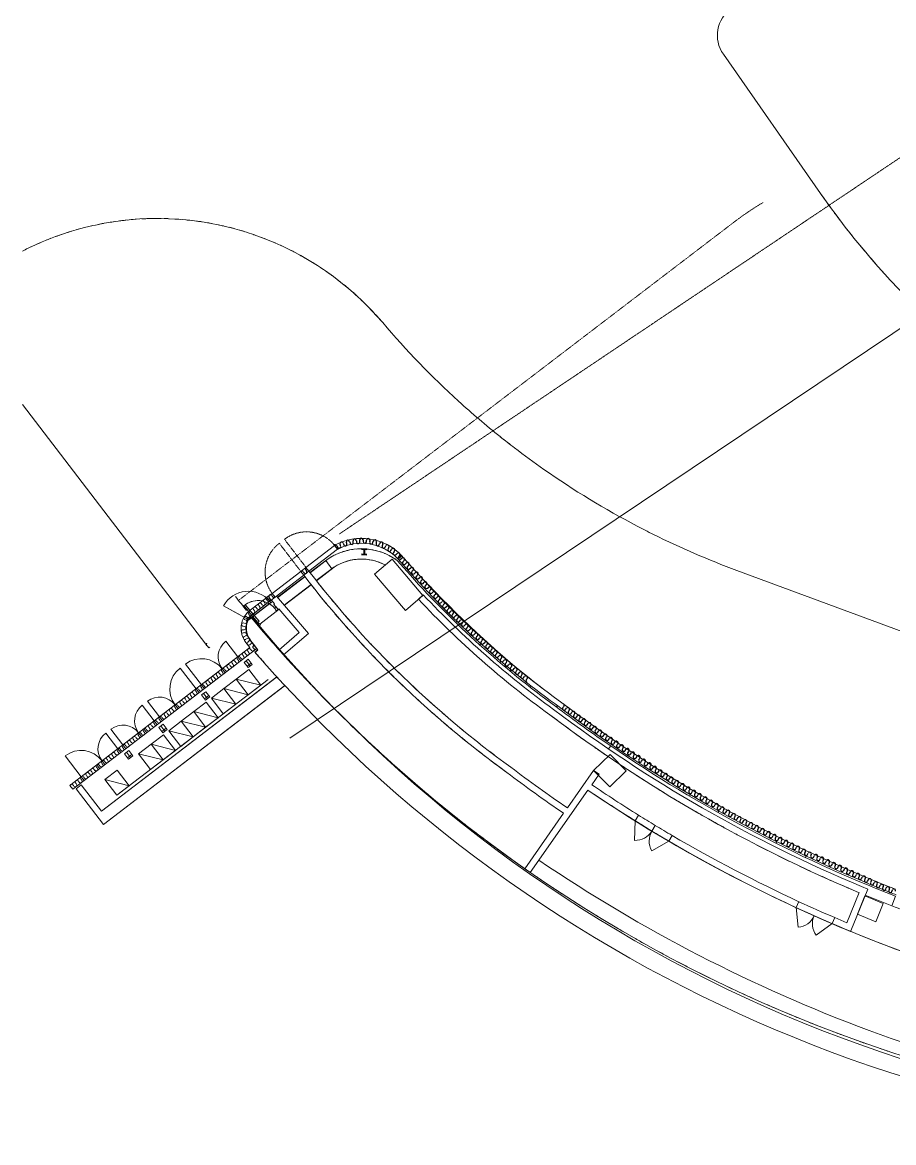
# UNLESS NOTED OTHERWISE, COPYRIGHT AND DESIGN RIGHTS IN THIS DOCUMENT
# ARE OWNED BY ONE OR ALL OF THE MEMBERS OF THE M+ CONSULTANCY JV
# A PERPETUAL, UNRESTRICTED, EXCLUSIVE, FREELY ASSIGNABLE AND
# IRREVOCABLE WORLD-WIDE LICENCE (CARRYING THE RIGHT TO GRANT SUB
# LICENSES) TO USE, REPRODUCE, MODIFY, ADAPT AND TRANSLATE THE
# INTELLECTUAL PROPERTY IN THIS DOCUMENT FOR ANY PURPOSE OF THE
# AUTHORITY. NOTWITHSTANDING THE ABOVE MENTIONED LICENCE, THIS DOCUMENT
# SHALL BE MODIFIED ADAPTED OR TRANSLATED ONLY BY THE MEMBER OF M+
# Model space of a CAD drawing. Header units: millimetres. Extents: x -1578195 to 622687, y -255792 to 391308.
# Drawn here: x -1578195 to -1551684, y 79005 to 113084 of the extents above; entities that cross this region are included whole.
import ezdxf

# ---------------------------------------------------------------- set-up
doc = ezdxf.new("R2010")
doc.units = ezdxf.units.MM
for name, pattern in [('AEC_Dash 0_53mm', [1.06, 0.53, -0.53]), ('Long Dash', [13.5, 9, -4.5]), ('Overhead', [1.8, 1.2, -0.6])]:
    doc.linetypes.add(name, pattern=pattern)
for name, color, linetype, lineweight in [('A-010-M_LINE', 90, 'Continuous', 5), ('A-200-M_WALL', 113, 'Continuous', 9), ('A-200-M_WALL_EXT', 113, 'Continuous', 9), ('A-200-M_WALL_INT', 2, 'Continuous', 9), ('A-215-M_CURT_PANEL', 51, 'Continuous', 5), ('A-230-M_FLOOR', 192, 'Continuous', 18), ('A-325-M_DOOR', 31, 'Continuous', 5), ('A-325-M_DOOR_PANEL', 31, 'Continuous', 5), ('A-325-MH_DOOR', 31, 'Long Dash', 5), ('S-280-M_COLUMN', 52, 'Continuous', 9)]:
    doc.layers.add(name, color=color, linetype=linetype, lineweight=lineweight)

# ---------------------------------------------------------------- blocks, each defined once
blk = doc.blocks.new('0291')
at = {"layer": 'A-010-M_LINE', "color": 1, "linetype": 'Overhead'}
blk.add_line((-1183, 155573), (-32940, 134267), dxfattribs=at)
at = {"layer": 'A-010-M_LINE', "color": 1}
for p, q in [((-2320, 149608), (-34455, 128048)), ((-35662, 131944), (-35194, 132303)), ((-36470, 132075), (-35956, 131789)), ((-36470, 132075), (-35717, 131656)), ((-35745, 131950), (-35852, 132077)), ((-35423, 131573), (-35852, 132077)), ((-35814, 132109), (-35705, 131981)), ((-35814, 132109), (-35385, 131605)), ((-35062, 132215), (-35761, 131680)), ((-35733, 131644), (-35035, 132179)), ((-35571, 131825), (-35103, 132183)), ((-35035, 132179), (-35062, 132215)), ((-35761, 131680), (-35733, 131644)), ((-35423, 131573), (-35576, 131752)), ((-35537, 131783), (-35385, 131605)), ((-35385, 131605), (-35423, 131573)), ((-35385, 131605), (-35423, 131573)), ((-36036, 130520), (-36400, 130997)), ((-35671, 130804), (-35793, 130963)), ((-41150, 126613), (-35671, 130804)), ((-35461, 130777), (-41059, 126494)), ((-35857, 130533), (-35888, 130573)), ((-35778, 130594), (-35809, 130634)), ((-35699, 130656), (-35730, 130695)), ((-37146, 129668), (-37633, 130304)), ((-36332, 130166), (-36363, 130206)), ((-36284, 130267), (-36268, 130247)), ((-36268, 130247), (-36253, 130227)), ((-36174, 130289), (-36205, 130328)), ((-36126, 130390), (-36110, 130370)), ((-36110, 130370), (-36095, 130350)), ((-36015, 130410), (-36046, 130450)), ((-35944, 130401), (-36036, 130520)), ((-35967, 130511), (-35951, 130491)), ((-35951, 130491), (-35936, 130472)), ((-35846, 130356), (-35717, 130454)), ((-35724, 130197), (-35846, 130356)), ((-35660, 130246), (-35782, 130405)), ((-35755, 130237), (-35626, 130335)), ((-35596, 130295), (-35724, 130197)), ((-35717, 130454), (-35596, 130295)), ((-40187, 125830), (-34871, 129896)), ((-37307, 129546), (-37793, 130181)), ((-36761, 129904), (-36746, 129884)), ((-36746, 129884), (-36730, 129864)), ((-36651, 129925), (-36681, 129965)), ((-36602, 130025), (-36587, 130005)), ((-36587, 130005), (-36571, 129985)), ((-36491, 130045), (-36521, 130084)), ((-36423, 130040), (-36515, 130159)), ((-36083, 129848), (-36462, 129558)), ((-36442, 130145), (-36427, 130125)), ((-36427, 130125), (-36411, 130105)), ((-35704, 130138), (-36083, 129848)), ((-36083, 129848), (-35718, 129371)), ((-36083, 129848), (-35339, 129661)), ((-35339, 129661), (-35704, 130138)), ((-40127, 125422), (-34629, 129628)), ((-39719, 126310), (-35113, 129835)), ((-37216, 129427), (-37307, 129546)), ((-37236, 129537), (-37221, 129517)), ((-37221, 129517), (-37205, 129498)), ((-37126, 129558), (-37156, 129598)), ((-37055, 129549), (-37146, 129668)), ((-37077, 129659), (-37062, 129639)), ((-37062, 129639), (-37046, 129619)), ((-36969, 129682), (-36999, 129722)), ((-36920, 129783), (-36905, 129763)), ((-36905, 129763), (-36889, 129743)), ((-36462, 129558), (-36841, 129268)), ((-36810, 129804), (-36840, 129843)), ((-36462, 129558), (-36098, 129081)), ((-36462, 129558), (-35718, 129371)), ((-35718, 129371), (-35339, 129661)), ((-38420, 128697), (-38784, 129173)), ((-37713, 129173), (-37698, 129153)), ((-37603, 129194), (-37633, 129234)), ((-37554, 129295), (-37539, 129275)), ((-37539, 129275), (-37523, 129255)), ((-37444, 129316), (-37474, 129355)), ((-37395, 129416), (-37380, 129396)), ((-37380, 129396), (-37364, 129376)), ((-37285, 129437), (-37315, 129477)), ((-37142, 129364), (-37014, 129462)), ((-37021, 129205), (-37142, 129364)), ((-36957, 129254), (-37078, 129413)), ((-37051, 129245), (-36923, 129343)), ((-36892, 129303), (-37021, 129205)), ((-37014, 129462), (-36892, 129303)), ((-36841, 129268), (-36477, 128791)), ((-36841, 129267), (-36098, 129081)), ((-36098, 129081), (-35718, 129371)), ((-38578, 128576), (-38942, 129053)), ((-38080, 128830), (-38110, 128870)), ((-38031, 128931), (-38016, 128911)), ((-38016, 128911), (-38000, 128891)), ((-37921, 128952), (-37951, 128991)), ((-37855, 128945), (-37946, 129064)), ((-37872, 129052), (-37857, 129032)), ((-37857, 129032), (-37841, 129012)), ((-37762, 129073), (-37792, 129113)), ((-37379, 128856), (-37759, 128566)), ((-37698, 129153), (-37682, 129134)), ((-37000, 129146), (-37379, 128856)), ((-37015, 128379), (-37379, 128856)), ((-37379, 128856), (-36636, 128670)), ((-36636, 128670), (-37000, 129146)), ((-36477, 128791), (-36098, 129081)), ((-38557, 128466), (-38587, 128506)), ((-38487, 128457), (-38578, 128576)), ((-38508, 128567), (-38493, 128547)), ((-38493, 128547), (-38477, 128527)), ((-38398, 128588), (-38428, 128627)), ((-38329, 128577), (-38420, 128697)), ((-38349, 128688), (-38334, 128668)), ((-38334, 128668), (-38318, 128648)), ((-38239, 128709), (-38269, 128749)), ((-38190, 128809), (-38175, 128789)), ((-38175, 128789), (-38159, 128770)), ((-37759, 128566), (-38138, 128276)), ((-37394, 128089), (-37759, 128566)), ((-37759, 128566), (-37015, 128379)), ((-37015, 128379), (-36636, 128670)), ((-39692, 127728), (-40056, 128204)), ((-39531, 127847), (-39896, 128323)), ((-39034, 128102), (-39064, 128142)), ((-38966, 128096), (-39057, 128215)), ((-38985, 128203), (-38969, 128183)), ((-38969, 128183), (-38954, 128163)), ((-38875, 128224), (-38905, 128263)), ((-38805, 128215), (-38896, 128334)), ((-38826, 128324), (-38811, 128304)), ((-38811, 128304), (-38795, 128284)), ((-38716, 128345), (-38746, 128385)), ((-38297, 128154), (-38676, 127864)), ((-38667, 128445), (-38652, 128425)), ((-38652, 128425), (-38636, 128406)), ((-38439, 128372), (-38310, 128470)), ((-38318, 128213), (-38439, 128372)), ((-38253, 128262), (-38375, 128421)), ((-38348, 128253), (-38219, 128351)), ((-38189, 128312), (-38318, 128213)), ((-38310, 128470), (-38189, 128312)), ((-37932, 127678), (-38297, 128154)), ((-38138, 128276), (-37773, 127799)), ((-38138, 128276), (-37394, 128089)), ((-37394, 128089), (-37015, 128379)), ((-39532, 127848), (-39441, 127729)), ((-39462, 127839), (-39446, 127819)), ((-39446, 127819), (-39431, 127799)), ((-39352, 127860), (-39382, 127899)), ((-39303, 127960), (-39287, 127940)), ((-39287, 127940), (-39272, 127920)), ((-39193, 127981), (-39223, 128021)), ((-39144, 128081), (-39128, 128061)), ((-39128, 128061), (-39113, 128041)), ((-38676, 127864), (-39055, 127574)), ((-38312, 127388), (-38676, 127864)), ((-38676, 127864), (-37932, 127678)), ((-37773, 127799), (-37394, 128089)), ((-40803, 126876), (-41289, 127511)), ((-39908, 127435), (-39939, 127474)), ((-39828, 127494), (-39859, 127535)), ((-39780, 127596), (-39764, 127576)), ((-39764, 127576), (-39749, 127556)), ((-39670, 127617), (-39700, 127657)), ((-39691, 127727), (-39600, 127608)), ((-39621, 127717), (-39605, 127697)), ((-39605, 127697), (-39590, 127677)), ((-39511, 127738), (-39541, 127778)), ((-39485, 127572), (-39356, 127670)), ((-39364, 127413), (-39485, 127572)), ((-39299, 127462), (-39421, 127621)), ((-39394, 127453), (-39265, 127551)), ((-39235, 127511), (-39364, 127413)), ((-39356, 127670), (-39235, 127511)), ((-39055, 127574), (-38691, 127097)), ((-39055, 127574), (-38312, 127388)), ((-38312, 127388), (-37932, 127678)), ((-40336, 127171), (-40321, 127151)), ((-40232, 127117), (-40323, 127237)), ((-40321, 127151), (-40305, 127131)), ((-40226, 127192), (-40256, 127231)), ((-40177, 127292), (-40162, 127272)), ((-40080, 127247), (-40171, 127366)), ((-40162, 127272), (-40147, 127253)), ((-40067, 127313), (-40097, 127353)), ((-40018, 127414), (-40003, 127394)), ((-40003, 127394), (-39988, 127374)), ((-38691, 127097), (-38312, 127388)), ((-40814, 126809), (-40799, 126790)), ((-40711, 126757), (-40803, 126876)), ((-40799, 126790), (-40784, 126770)), ((-40704, 126830), (-40735, 126870)), ((-40653, 126928), (-40638, 126908)), ((-40638, 126908), (-40623, 126888)), ((-40544, 126949), (-40574, 126988)), ((-40495, 127049), (-40479, 127029)), ((-40479, 127029), (-40464, 127009)), ((-40385, 127070), (-40415, 127110)), ((-39705, 127077), (-40084, 126787)), ((-40084, 126787), (-39719, 126310)), ((-40084, 126787), (-39340, 126601)), ((-39340, 126601), (-39705, 127077)), ((-41059, 126494), (-41151, 126613)), ((-41052, 126627), (-41037, 126607)), ((-41037, 126607), (-41022, 126587)), ((-40973, 126688), (-40958, 126668)), ((-40960, 126510), (-40801, 126632)), ((-40127, 125422), (-40960, 126510)), ((-40958, 126668), (-40943, 126648)), ((-40863, 126709), (-40894, 126749)), ((-40801, 126632), (-40187, 125830)), ((-39719, 126310), (-39340, 126601))]:
    blk.add_line(p, q, dxfattribs=at)
at = {"layer": 'A-010-M_LINE', "color": 1, "linetype": 'AEC_Dash 0_53mm'}
blk.add_line((-36016, 132240), (-20962, 143729), dxfattribs=at)
at = {"layer": 'A-010-M_LINE', "color": 1, "lineweight": 25}
for p, q in [((-32908, 133901), (-32925, 133948)), ((-32832, 133983), (-32823, 133959)), ((-32823, 133959), (-32812, 133930)), ((-32718, 133963), (-32731, 134011)), ((-32634, 134037), (-32628, 134013)), ((-32628, 134013), (-32620, 133983)), ((-32522, 134006), (-32530, 134055)), ((-32431, 134071), (-32428, 134046)), ((-32428, 134046), (-32423, 134016)), ((-32323, 134028), (-32326, 134078)), ((-32226, 134083), (-32225, 134058)), ((-32225, 134058), (-32223, 134028)), ((-32123, 134027), (-32120, 134076)), ((-32022, 134044), (-32024, 134013)), ((-32020, 134069), (-32022, 134044)), ((-31926, 133994), (-31916, 134043)), ((-31823, 133999), (-31829, 133969)), ((-31818, 134023), (-31823, 133999)), ((-31734, 133937), (-31718, 133985)), ((-31623, 133954), (-31631, 133930)), ((-33028, 133908), (-33015, 133887)), ((-33015, 133887), (-33000, 133861)), ((-31631, 133930), (-31641, 133901)), ((-31551, 133856), (-31529, 133901)), ((-31450, 133835), (-31464, 133807)), ((-31439, 133857), (-31450, 133835)), ((-31378, 133757), (-31352, 133800)), ((-31279, 133728), (-31294, 133701)), ((-31266, 133749), (-31279, 133728)), ((-31220, 133634), (-31186, 133671)), ((-31112, 133604), (-31129, 133585)), ((-31129, 133585), (-31150, 133562)), ((-31081, 133490), (-31045, 133524)), ((-30994, 133434), (-31013, 133417)), ((-30976, 133451), (-30994, 133434)), ((-30944, 133344), (-30908, 133379)), ((-30857, 133289), (-30875, 133272)), ((-30839, 133306), (-30857, 133289)), ((-34051, 133115), (-34036, 133095)), ((-34051, 133115), (-34036, 133095)), ((-34036, 133095), (-34021, 133075)), ((-33941, 133136), (-33972, 133176)), ((-30807, 133199), (-30770, 133233)), ((-30720, 133143), (-30738, 133126)), ((-30702, 133161), (-30720, 133143)), ((-30669, 133053), (-30633, 133088)), ((-30583, 132998), (-30601, 132981)), ((-30564, 133015), (-30583, 132998)), ((-30533, 132907), (-30496, 132941)), ((-30448, 132850), (-30466, 132833)), ((-30429, 132867), (-30448, 132850)), ((-30399, 132759), (-30362, 132793)), ((-30313, 132702), (-30331, 132685)), ((-30294, 132719), (-30313, 132702)), ((-30264, 132611), (-30227, 132645)), ((-30160, 132571), (-30178, 132554)), ((-35054, 132287), (-35085, 132326)), ((-35005, 132387), (-34990, 132367)), ((-34990, 132367), (-34975, 132347)), ((-30178, 132554), (-30197, 132537)), ((-30129, 132463), (-30092, 132497)), ((-30043, 132406), (-30062, 132390)), ((-30025, 132423), (-30043, 132406)), ((-29995, 132316), (-29958, 132349)), ((-29909, 132259), (-29927, 132242)), ((-29890, 132275), (-29909, 132259)), ((-29890, 132275), (-29909, 132259)), ((-29860, 132168), (-29823, 132201)), ((-29774, 132111), (-29792, 132094)), ((-29755, 132128), (-29774, 132111)), ((-29725, 132020), (-29688, 132054)), ((-29644, 131960), (-29661, 131942)), ((-29621, 131980), (-29639, 131963)), ((-29587, 131874), (-29553, 131911)), ((-29497, 131825), (-29514, 131807)), ((-29480, 131843), (-29497, 131825)), ((-29440, 131739), (-29406, 131776)), ((-29350, 131689), (-29366, 131671)), ((-29333, 131708), (-29350, 131689)), ((-29293, 131603), (-29259, 131640)), ((-29202, 131554), (-29219, 131536)), ((-29186, 131572), (-29202, 131554)), ((-29146, 131468), (-29112, 131505)), ((-29055, 131418), (-29072, 131400)), ((-29038, 131437), (-29055, 131418)), ((-28999, 131332), (-28965, 131369)), ((-28908, 131283), (-28925, 131265)), ((-28891, 131301), (-28908, 131283)), ((-28852, 131197), (-28818, 131234)), ((-28761, 131147), (-28778, 131129)), ((-28744, 131166), (-28761, 131147)), ((-28705, 131061), (-28671, 131098)), ((-28614, 131012), (-28631, 130993)), ((-28597, 131030), (-28614, 131012)), ((-28557, 130926), (-28524, 130963)), ((-28467, 130876), (-28484, 130858)), ((-28450, 130895), (-28467, 130876)), ((-28410, 130790), (-28376, 130827)), ((-28320, 130741), (-28337, 130722)), ((-28303, 130759), (-28320, 130741)), ((-28263, 130655), (-28229, 130692)), ((-28173, 130605), (-28190, 130587)), ((-28156, 130624), (-28173, 130605)), ((-28156, 130624), (-28173, 130605)), ((-28116, 130519), (-28082, 130556)), ((-28026, 130470), (-28043, 130451)), ((-28009, 130488), (-28026, 130470)), ((-27969, 130384), (-27935, 130421)), ((-27881, 130328), (-27897, 130308)), ((-27862, 130353), (-27879, 130334)), ((-27817, 130247), (-27787, 130287)), ((-27722, 130207), (-27737, 130187)), ((-27707, 130227), (-27722, 130207)), ((-27657, 130127), (-27627, 130166)), ((-27563, 130086), (-27578, 130066)), ((-27547, 130106), (-27563, 130086)), ((-27498, 130006), (-27468, 130046)), ((-27403, 129965), (-27418, 129945)), ((-27388, 129985), (-27403, 129965)), ((-27339, 129885), (-27308, 129925)), ((-27244, 129845), (-27259, 129825)), ((-27229, 129865), (-27244, 129845)), ((-26128, 128999), (-26143, 128979)), ((-26113, 129019), (-26128, 128999)), ((-26063, 128919), (-26033, 128959)), ((-26060, 128918), (-26031, 128959)), ((-25964, 128881), (-25978, 128861)), ((-25953, 128898), (-25968, 128878)), ((-25950, 128902), (-25964, 128881)), ((-25897, 128803), (-25868, 128844)), ((-25801, 128766), (-25815, 128746)), ((-25786, 128787), (-25801, 128766)), ((-25733, 128688), (-25704, 128729)), ((-25637, 128651), (-25651, 128630)), ((-25623, 128671), (-25637, 128651)), ((-25570, 128573), (-25541, 128614)), ((-25473, 128536), (-25488, 128515)), ((-25459, 128556), (-25473, 128536)), ((-25406, 128458), (-25377, 128499)), ((-25310, 128421), (-25324, 128400)), ((-25296, 128441), (-25310, 128421)), ((-25243, 128343), (-25214, 128384)), ((-25146, 128306), (-25161, 128285)), ((-25132, 128326), (-25146, 128306)), ((-25132, 128326), (-25146, 128306)), ((-25079, 128227), (-25050, 128268)), ((-24983, 128190), (-24997, 128170)), ((-24968, 128211), (-24983, 128190)), ((-24915, 128112), (-24887, 128153)), ((-24822, 128077), (-24836, 128056)), ((-24805, 128096), (-24819, 128075)), ((-24752, 128001), (-24724, 128043)), ((-24654, 127967), (-24668, 127947)), ((-24641, 127988), (-24654, 127967)), ((-24584, 127892), (-24557, 127934)), ((-24487, 127858), (-24501, 127837)), ((-24473, 127879), (-24487, 127858)), ((-24417, 127782), (-24390, 127824)), ((-24320, 127749), (-24333, 127728)), ((-24306, 127770), (-24320, 127749)), ((-24249, 127673), (-24222, 127715)), ((-24152, 127639), (-24166, 127618)), ((-24138, 127660), (-24152, 127639)), ((-24082, 127564), (-24055, 127606)), ((-23985, 127530), (-23998, 127509)), ((-23971, 127551), (-23985, 127530)), ((-23915, 127454), (-23887, 127496)), ((-23817, 127421), (-23831, 127400)), ((-23804, 127442), (-23817, 127421)), ((-23747, 127345), (-23720, 127387)), ((-23650, 127311), (-23663, 127290)), ((-23636, 127332), (-23650, 127311)), ((-23580, 127236), (-23552, 127278)), ((-23482, 127202), (-23496, 127181)), ((-23469, 127223), (-23482, 127202)), ((-23412, 127126), (-23385, 127168)), ((-23315, 127093), (-23329, 127072)), ((-23301, 127113), (-23315, 127093)), ((-23245, 127017), (-23217, 127059)), ((-23147, 126983), (-23161, 126962)), ((-23134, 127004), (-23147, 126983)), ((-23134, 127004), (-23147, 126983)), ((-23077, 126908), (-23050, 126949)), ((-22980, 126874), (-22994, 126853)), ((-22966, 126895), (-22980, 126874)), ((-22910, 126798), (-22883, 126840)), ((-22799, 126785), (-22812, 126764)), ((-22815, 126766), (-22828, 126744)), ((-22741, 126694), (-22716, 126738)), ((-22642, 126666), (-22655, 126644)), ((-22629, 126687), (-22642, 126666)), ((-22568, 126594), (-22543, 126637)), ((-22469, 126565), (-22482, 126544)), ((-22457, 126587), (-22469, 126565)), ((-22395, 126493), (-22370, 126537)), ((-22296, 126465), (-22309, 126443)), ((-22284, 126486), (-22296, 126465)), ((-22222, 126393), (-22197, 126436)), ((-22123, 126364), (-22136, 126343)), ((-22111, 126386), (-22123, 126364)), ((-22049, 126293), (-22024, 126336)), ((-21950, 126264), (-21963, 126242)), ((-21938, 126286), (-21950, 126264)), ((-21876, 126192), (-21851, 126235)), ((-21777, 126164), (-21790, 126142)), ((-21765, 126185), (-21777, 126164)), ((-21703, 126092), (-21678, 126135)), ((-21604, 126063), (-21617, 126042)), ((-21592, 126085), (-21604, 126063)), ((-21530, 125991), (-21505, 126035)), ((-21431, 125963), (-21444, 125941)), ((-21419, 125984), (-21431, 125963)), ((-21357, 125891), (-21332, 125934)), ((-21258, 125862), (-21271, 125841)), ((-21246, 125884), (-21258, 125862)), ((-21184, 125790), (-21159, 125834)), ((-21085, 125762), (-21098, 125740)), ((-21073, 125784), (-21085, 125762)), ((-21073, 125784), (-21085, 125762)), ((-21011, 125690), (-20986, 125733)), ((-20912, 125661), (-20925, 125640)), ((-20900, 125683), (-20912, 125661)), ((-20838, 125590), (-20813, 125633)), ((-20742, 125562), (-20753, 125540)), ((-20727, 125583), (-20739, 125561)), ((-20664, 125495), (-20642, 125540)), ((-20563, 125473), (-20575, 125450)), ((-20552, 125495), (-20563, 125473)), ((-20485, 125405), (-20463, 125450)), ((-20385, 125383), (-20396, 125361)), ((-20373, 125405), (-20385, 125383)), ((-20307, 125316), (-20284, 125360)), ((-20206, 125293), (-20217, 125271)), ((-20195, 125316), (-20206, 125293)), ((-20128, 125226), (-20105, 125271)), ((-20027, 125204), (-20038, 125181)), ((-20016, 125226), (-20027, 125204)), ((-19949, 125136), (-19927, 125181)), ((-19848, 125114), (-19860, 125092)), ((-19837, 125136), (-19848, 125114)), ((-19770, 125047), (-19748, 125092)), ((-19670, 125024), (-19681, 125002)), ((-19658, 125047), (-19670, 125024)), ((-19591, 124957), (-19569, 125002)), ((-19491, 124935), (-19502, 124912)), ((-19480, 124957), (-19491, 124935)), ((-19413, 124868), (-19390, 124912)), ((-19312, 124845), (-19323, 124823)), ((-19301, 124867), (-19312, 124845)), ((-19234, 124778), (-19211, 124823)), ((-19133, 124755), (-19144, 124733)), ((-19122, 124778), (-19133, 124755)), ((-19055, 124688), (-19033, 124733)), ((-18954, 124666), (-18966, 124643)), ((-18943, 124688), (-18954, 124666)), ((-18943, 124688), (-18954, 124666)), ((-18876, 124599), (-18854, 124643)), ((-18776, 124576), (-18787, 124554)), ((-18764, 124598), (-18776, 124576)), ((-18698, 124509), (-18675, 124554)), ((-18590, 124503), (-18600, 124480)), ((-18586, 124509), (-18597, 124486)), ((-18509, 124439), (-18488, 124484)), ((-18407, 124420), (-18418, 124397)), ((-18397, 124443), (-18407, 124420)), ((-18327, 124356), (-18306, 124401)), ((-18225, 124337), (-18236, 124315)), ((-18215, 124360), (-18225, 124337)), ((-18145, 124273), (-18124, 124319)), ((-18043, 124255), (-18054, 124232)), ((-18033, 124277), (-18043, 124255)), ((-17962, 124190), (-17942, 124236)), ((-17861, 124172), (-17871, 124149)), ((-17851, 124195), (-17861, 124172)), ((-17780, 124108), (-17760, 124153)), ((-17679, 124089), (-17689, 124066)), ((-17669, 124112), (-17679, 124089)), ((-17598, 124025), (-17578, 124071)), ((-17497, 124007), (-17507, 123984)), ((-17487, 124029), (-17497, 124007)), ((-17416, 123942), (-17396, 123988)), ((-17315, 123924), (-17325, 123901)), ((-17304, 123947), (-17315, 123924)), ((-17234, 123860), (-17213, 123905)), ((-17133, 123841), (-17143, 123818)), ((-17122, 123864), (-17133, 123841)), ((-17052, 123777), (-17031, 123823)), ((-16951, 123758), (-16961, 123736)), ((-16940, 123781), (-16951, 123758)), ((-16870, 123694), (-16849, 123740)), ((-16768, 123676), (-16779, 123653)), ((-16758, 123698), (-16768, 123676)), ((-16758, 123698), (-16768, 123676)), ((-16688, 123612), (-16667, 123657)), ((-16586, 123593), (-16597, 123570)), ((-16576, 123616), (-16586, 123593)), ((-16506, 123529), (-16485, 123574)), ((-16404, 123510), (-16413, 123487)), ((-16394, 123533), (-16404, 123510)), ((-16319, 123452), (-16302, 123499)), ((-16217, 123441), (-16225, 123418)), ((-16208, 123465), (-16217, 123441)), ((-16131, 123383), (-16114, 123430))]:
    blk.add_line(p, q, dxfattribs=at)
at = {"layer": 'A-010-M_LINE', "color": 1, "lineweight": 18}
for p, q in [((-35162, 132265), (-35154, 132255)), ((-35162, 132265), (-35133, 132224)), ((-35640, 131899), (-35609, 131860)), ((-35559, 131961), (-35530, 131921)), ((-35479, 132022), (-35450, 131981)), ((-35400, 132083), (-35371, 132042)), ((-35321, 132143), (-35291, 132103)), ((-35241, 132204), (-35212, 132164)), ((-35865, 131556), (-35817, 131542)), ((-35831, 131661), (-35786, 131638)), ((-35780, 131747), (-35740, 131717)), ((-35713, 131830), (-35677, 131795)), ((-35890, 131348), (-35840, 131349)), ((-35886, 131459), (-35837, 131449)), ((-35875, 131249), (-35827, 131259)), ((-35841, 131145), (-35795, 131164)), ((-35797, 131056), (-35753, 131081)), ((-35697, 130998), (-35736, 130967)), ((-35636, 130919), (-35675, 130889)), ((-35620, 130717), (-35651, 130756)), ((-34848, 129914), (-40187, 125830)), ((-40127, 125422), (-34603, 129647)), ((-40801, 126632), (-40960, 126510)), ((-40960, 126510), (-40127, 125422)), ((-40187, 125830), (-40801, 126632))]:
    blk.add_line(p, q, dxfattribs=at)
at = {"layer": 'A-010-M_LINE', "color": 1, "lineweight": 30}
for p, q in [((-35728, 131636), (-35625, 131715)), ((-35491, 130815), (-35674, 131054)), ((-35519, 130668), (-35430, 130736)), ((-35430, 130736), (-35491, 130815))]:
    blk.add_line(p, q, dxfattribs=at)
at = {"layer": 'A-010-M_LINE', "color": 1, "linetype": 'AEC_Dash 0_53mm'}
blk.add_arc((-14895, 135780), 10000, 121.0896, 127.3521, dxfattribs=at)
at = {"layer": 'A-010-M_LINE', "color": 1, "lineweight": 25}
for centre, radius, start, end in [((-32878, 133965), 50, 20.0623, 200.0623), ((-32765, 133946), 50, 199.0623, 19.0623), ((-32683, 134024), 50, 15.0623, 195.0623), ((-32571, 133994), 50, 193.0623, 13.0623), ((-32481, 134063), 50, 9.0623, 189.0623), ((-32373, 134022), 50, 187.0623, 7.0623), ((-32276, 134081), 50, 3.0623, 183.0623), ((-32173, 134027), 50, 179.4128, 359.4128), ((-32070, 134073), 50, 355.7633, 175.7633), ((-31975, 134004), 50, 168.7633, 348.7633), ((-31867, 134033), 50, 348.7633, 168.7633), ((-31781, 133953), 50, 161.7633, 341.7633), ((-31671, 133969), 50, 341.7633, 161.7633), ((-33071, 133883), 50, 31.0623, 120.1644), ((-32954, 133881), 50, 204.0623, 24.0623), ((-31596, 133878), 50, 153.7633, 333.7633), ((-31484, 133879), 50, 333.7633, 153.7633), ((-31421, 133782), 50, 149.7633, 329.7633), ((-31309, 133775), 50, 329.7633, 149.7633), ((-31257, 133668), 50, 137.7633, 317.7633), ((-31149, 133637), 50, 317.7633, 137.7633), ((-31116, 133526), 50, 133.3505, 313.3505), ((-31011, 133488), 50, 313.3505, 133.3505), ((-30978, 133381), 50, 133.3505, 313.3505), ((-30873, 133342), 50, 313.3505, 133.3505), ((-30841, 133235), 50, 133.3505, 313.3505), ((-34091, 133085), 50, 37.3505, 128.1659), ((-33981, 133106), 50, 217.3505, 37.3505), ((-33932, 133206), 50, 127.8547, 217.3505), ((-30736, 133197), 50, 313.3505, 133.3505), ((-30704, 133090), 50, 133.3505, 313.3505), ((-30599, 133051), 50, 313.3505, 133.3505), ((-30567, 132944), 50, 132.3505, 312.3505), ((-30463, 132904), 50, 312.3505, 132.3505), ((-30432, 132796), 50, 132.3505, 312.3505), ((-30328, 132756), 50, 312.3505, 132.3505), ((-30298, 132648), 50, 132.3505, 312.3505), ((-30193, 132608), 50, 312.3505, 132.3505), ((-35045, 132357), 50, 37.3505, 217.3505), ((-35094, 132256), 50, 307.2237, 37.3505), ((-34935, 132378), 50, 217.3505, 306.7854), ((-30163, 132500), 50, 132.3505, 312.3505), ((-30059, 132460), 50, 312.3505, 132.3505), ((-30028, 132353), 50, 132.3505, 312.3505), ((-29924, 132312), 50, 312.3505, 132.3505), ((-29893, 132205), 50, 132.3505, 312.3505), ((-29789, 132165), 50, 312.3505, 132.3505), ((-29759, 132057), 50, 132.3505, 312.3505), ((-29654, 132017), 50, 312.3505, 132.3505), ((-29624, 131908), 50, 137.3505, 317.3505), ((-29516, 131877), 50, 317.3505, 137.3505), ((-2752, 159183), 42838, 219.881, 221.6052), ((-29477, 131773), 50, 137.3505, 317.3505), ((-29369, 131742), 50, 317.3505, 137.3505), ((-29330, 131637), 50, 137.3505, 317.3505), ((-29222, 131606), 50, 317.3505, 137.3505), ((-29183, 131502), 50, 137.3505, 317.3505), ((-29075, 131471), 50, 317.3505, 137.3505), ((-29036, 131366), 50, 137.3505, 317.3505), ((-28928, 131335), 50, 317.3505, 137.3505), ((-28888, 131231), 50, 137.3505, 317.3505), ((-28781, 131200), 50, 317.3505, 137.3505), ((-36953, 130901), 50, 137.0422, 217.3505), ((-28741, 131095), 50, 137.3505, 317.3505), ((-28634, 131064), 50, 317.3505, 137.3505), ((-28594, 130960), 50, 137.3505, 317.3505), ((-28487, 130929), 50, 317.3505, 137.3505), ((-2752, 159183), 43438, 221.031, 221.5886), ((-28447, 130824), 50, 137.3505, 317.3505), ((-28340, 130793), 50, 317.3505, 137.3505), ((-28300, 130689), 50, 137.3505, 317.3505), ((-28193, 130658), 50, 317.3505, 137.3505), ((-28153, 130553), 50, 137.3505, 317.3505), ((-28045, 130522), 50, 317.3505, 137.3505), ((-28006, 130418), 50, 137.3505, 317.3505), ((-27898, 130387), 50, 317.3505, 137.3505), ((-27857, 130278), 50, 142.8505, 322.8505), ((-27747, 130257), 50, 322.8505, 142.8505), ((-27697, 130157), 50, 142.8505, 322.8505), ((-27587, 130136), 50, 322.8505, 142.8505), ((-27538, 130036), 50, 142.8505, 322.8505), ((-27428, 130016), 50, 322.8505, 142.8505), ((-27378, 129915), 50, 142.8505, 322.8505), ((-27269, 129895), 50, 322.8505, 142.8505), ((-27219, 129794), 50, 142.8505, 222.5013), ((-26103, 128949), 50, 142.8505, 322.8505), ((-26153, 129049), 50, 322.8505, 52.8505), ((-25993, 128929), 50, 322.8505, 142.8505), ((-25991, 128930), 50, 324.8505, 144.8505), ((-25938, 128832), 50, 144.8505, 324.8505), ((-25827, 128815), 50, 324.8505, 144.8505), ((-25774, 128717), 50, 144.8505, 324.8505), ((-25663, 128700), 50, 324.8505, 144.8505), ((-25610, 128602), 50, 144.8505, 324.8505), ((-25500, 128585), 50, 324.8505, 144.8505), ((-25447, 128487), 50, 144.8505, 324.8505), ((-25336, 128470), 50, 324.8505, 144.8505), ((-25283, 128371), 50, 144.8505, 324.8505), ((-25173, 128355), 50, 324.8505, 144.8505), ((-25120, 128256), 50, 144.8505, 324.8505), ((-25009, 128240), 50, 324.8505, 144.8505), ((-24956, 128141), 50, 144.8505, 324.8505), ((-24846, 128124), 50, 324.8505, 144.8505), ((-24794, 128029), 50, 146.8505, 326.8505), ((-24683, 128016), 50, 326.8505, 146.8505), ((-24626, 127919), 50, 146.8505, 326.8505), ((-24515, 127906), 50, 326.8505, 146.8505), ((-24459, 127810), 50, 146.8505, 326.8505), ((-24348, 127797), 50, 326.8505, 146.8505), ((-24291, 127700), 50, 146.8505, 326.8505), ((-24180, 127688), 50, 326.8505, 146.8505), ((-24124, 127591), 50, 146.8505, 326.8505), ((-24013, 127578), 50, 326.8505, 146.8505), ((-23956, 127482), 50, 146.8505, 326.8505), ((-23845, 127469), 50, 326.8505, 146.8505), ((-23789, 127372), 50, 146.8505, 326.8505), ((-23678, 127360), 50, 326.8505, 146.8505), ((-23622, 127263), 50, 146.8505, 326.8505), ((-23510, 127250), 50, 326.8505, 146.8505), ((-23454, 127154), 50, 146.8505, 326.8505), ((-23343, 127141), 50, 326.8505, 146.8505), ((-23287, 127044), 50, 146.8505, 326.8505), ((-23176, 127031), 50, 326.8505, 146.8505), ((-23119, 126935), 50, 146.8505, 326.8505), ((-23008, 126922), 50, 326.8505, 146.8505), ((-22952, 126826), 50, 146.8505, 326.8505), ((-22841, 126813), 50, 326.8505, 146.8505), ((-22784, 126719), 50, 149.8615, 329.8615), ((-22673, 126712), 50, 329.8615, 149.8615), ((-22611, 126619), 50, 149.8615, 329.8615), ((-22500, 126612), 50, 329.8615, 149.8615), ((-22438, 126519), 50, 149.8615, 329.8615), ((-22327, 126512), 50, 329.8615, 149.8615), ((-22265, 126418), 50, 149.8615, 329.8615), ((-22154, 126411), 50, 329.8615, 149.8615), ((-22092, 126318), 50, 149.8615, 329.8615), ((-21981, 126311), 50, 329.8615, 149.8615), ((-21920, 126217), 50, 149.8615, 329.8615), ((-21808, 126210), 50, 329.8615, 149.8615), ((-21747, 126117), 50, 149.8615, 329.8615), ((-21635, 126110), 50, 329.8615, 149.8615), ((-21574, 126016), 50, 149.8615, 329.8615), ((-21462, 126009), 50, 329.8615, 149.8615), ((-21401, 125916), 50, 149.8615, 329.8615), ((-21289, 125909), 50, 329.8615, 149.8615), ((-21228, 125816), 50, 149.8615, 329.8615), ((-21116, 125809), 50, 329.8615, 149.8615), ((-20943, 125708), 50, 329.8615, 149.8615), ((-21055, 125715), 50, 149.8615, 329.8615), ((-20882, 125615), 50, 149.8615, 329.8615), ((-20770, 125608), 50, 329.8615, 149.8615), ((-20709, 125518), 50, 153.366, 333.366), ((-20597, 125517), 50, 333.366, 153.366), ((-20530, 125428), 50, 153.366, 333.366), ((-20418, 125428), 50, 333.366, 153.366), ((-20351, 125338), 50, 153.366, 333.366), ((-20239, 125338), 50, 333.366, 153.366), ((-20172, 125249), 50, 153.366, 333.366), ((-20061, 125248), 50, 333.366, 153.366), ((-19994, 125159), 50, 153.366, 333.366), ((-19882, 125159), 50, 333.366, 153.366), ((-19815, 125069), 50, 153.366, 333.366), ((-19703, 125069), 50, 333.366, 153.366), ((-19636, 124980), 50, 153.366, 333.366), ((-19524, 124979), 50, 333.366, 153.366), ((-19457, 124890), 50, 153.366, 333.366), ((-19346, 124890), 50, 333.366, 153.366), ((-19279, 124800), 50, 153.366, 333.366), ((-19167, 124800), 50, 333.366, 153.366), ((-19100, 124711), 50, 153.366, 333.366), ((-18988, 124710), 50, 333.366, 153.366), ((-18921, 124621), 50, 153.366, 333.366), ((-18809, 124621), 50, 333.366, 153.366), ((-18742, 124531), 50, 153.366, 333.366), ((-18630, 124531), 50, 333.366, 153.366), ((-18554, 124459), 50, 155.5761, 335.5761), ((-18443, 124463), 50, 335.5761, 155.5761), ((-18372, 124377), 50, 155.5761, 335.5761), ((-18260, 124381), 50, 335.5761, 155.5761), ((-18190, 124294), 50, 155.5761, 335.5761), ((-18078, 124298), 50, 335.5761, 155.5761), ((-18008, 124211), 50, 155.5761, 335.5761), ((-17896, 124215), 50, 335.5761, 155.5761), ((-17826, 124128), 50, 155.5761, 335.5761), ((-17714, 124133), 50, 335.5761, 155.5761), ((-17644, 124046), 50, 155.5761, 335.5761), ((-17532, 124050), 50, 335.5761, 155.5761), ((-17462, 123963), 50, 155.5761, 335.5761), ((-17350, 123967), 50, 335.5761, 155.5761), ((-17280, 123880), 50, 155.5761, 335.5761), ((-17168, 123885), 50, 335.5761, 155.5761), ((-17098, 123798), 50, 155.5761, 335.5761), ((-16986, 123802), 50, 335.5761, 155.5761), ((-16915, 123715), 50, 155.5761, 335.5761), ((-16804, 123719), 50, 335.5761, 155.5761), ((-16733, 123632), 50, 155.5761, 335.5761), ((-16622, 123636), 50, 335.5761, 155.5761), ((-16551, 123550), 50, 155.5761, 335.5761), ((-16439, 123554), 50, 335.5761, 155.5761), ((-16366, 123470), 50, 159.8357, 339.8357), ((-16255, 123482), 50, 339.8357, 159.8357), ((-16178, 123401), 50, 159.8357, 339.8357), ((-16067, 123413), 50, 339.8357, 159.8357)]:
    blk.add_arc(centre, radius, start, end, dxfattribs=at)
at = {"layer": 'A-010-M_LINE', "color": 1}
for centre, radius, start, end in [((-35717, 131656), 861, 40.4436, 150.8693), ((-35717, 131656), 861, 40.4436, 150.8693), ((-2752, 158797), 42565, 218.4018, 219.1351), ((-35423, 131573), 662, 86.2517, 130.4017), ((-35423, 131573), 662, 40.4017, 130.4017), ((-35237, 131388), 700, 127.418, 217.4311), ((-35423, 131573), 662, 40.4017, 58.4123), ((-35237, 131388), 550, 127.418, 217.4311), ((-35237, 131388), 550, 153.1646, 164.6193), ((-2752, 158797), 42565, 219.4848, 274.3821), ((-35237, 131388), 550, 167.08, 178.2774), ((-35237, 131388), 550, 180.1318, 190.4212), ((-35237, 131388), 550, 192.3068, 203.5), ((-36036, 130520), 600, 127.4151, 217.0465), ((-35237, 131388), 550, 205.9531, 217.4311), ((-36006, 130480), 50, 37.8373, 217.8373), ((-35897, 130502), 50, 217.8373, 35.8166), ((-35848, 130603), 50, 37.8373, 217.8373), ((-35739, 130625), 50, 217.8373, 37.8742), ((-35690, 130726), 50, 37.8373, 217.8373), ((-37146, 129668), 800, 37.8121, 127.4151), ((-36323, 130236), 50, 37.8373, 217.8373), ((-36213, 130258), 50, 217.8373, 37.8373), ((-36165, 130359), 50, 37.8373, 217.8373), ((-36056, 130381), 50, 217.8373, 35.8166), ((-37307, 129546), 800, 127.4151, 217.0182), ((-36801, 129874), 50, 37.4151, 217.4151), ((-36691, 129894), 50, 217.2858, 37.5444), ((-36642, 129995), 50, 37.4151, 217.4151), ((-36532, 130016), 50, 217.2858, 35.3945), ((-36482, 130115), 50, 37.4151, 217.4151), ((-36372, 130136), 50, 217.2858, 37.2858), ((-37276, 129507), 50, 37.4151, 217.4151), ((-37166, 129528), 50, 217.2858, 37.5444), ((-37117, 129628), 50, 37.4151, 217.4151), ((-37007, 129649), 50.1, 217.2858, 41.1169), ((-36960, 129752), 50, 37.4151, 217.4151), ((-36850, 129773), 50, 217.2858, 37.5444), ((-38420, 128697), 600, 37.8082, 127.4151), ((-37753, 129143), 50, 37.4151, 217.4151), ((-37643, 129164), 50, 217.4151, 37.4151), ((-37594, 129264), 50, 37.4151, 217.4151), ((-37484, 129285), 50, 217.4151, 37.4151), ((-37435, 129386), 50, 37.4151, 217.4151), ((-37325, 129407), 50, 217.4151, 37.4151), ((-38578, 128576), 600, 127.4151, 217.022), ((-38230, 128779), 50, 37.4151, 217.4151), ((-38120, 128800), 50, 217.4151, 37.4151), ((-38071, 128900), 50, 37.4151, 217.4151), ((-37961, 128921), 50, 217.2858, 37.5444), ((-37912, 129022), 50, 37.4151, 217.4151), ((-37802, 129042), 50, 217.2858, 37.5444), ((-38548, 128536), 50, 37.4151, 217.4151), ((-38438, 128557), 50, 217.2858, 37.5444), ((-38389, 128658), 50, 37.4151, 217.4151), ((-38279, 128678), 50, 217.2858, 37.5444), ((-39692, 127728), 600, 127.4151, 217.022), ((-39531, 127847), 600, 37.8082, 127.4151), ((-39024, 128172), 50, 37.4151, 217.4151), ((-38915, 128193), 50, 217.4151, 37.4151), ((-38866, 128294), 50, 37.4151, 217.4151), ((-38756, 128314), 50, 217.2858, 37.5444), ((-38707, 128415), 50, 37.4151, 217.4151), ((-38597, 128436), 50, 217.4151, 37.4151), ((-39501, 127808), 50, 37.4151, 217.4151), ((-39392, 127829), 50, 217.2858, 37.5444), ((-39342, 127930), 50, 37.4151, 217.4151), ((-39233, 127951), 50, 217.4151, 37.4151), ((-39183, 128051), 50, 37.4151, 217.4151), ((-39074, 128072), 50, 217.4151, 37.4151), ((-40803, 126876), 800, 37.8121, 127.4151), ((-39978, 127444), 50, 37.3989, 217.4148), ((-39869, 127465), 50, 217.4148, 35.4954), ((-39819, 127566), 50, 37.4151, 217.4151), ((-39710, 127587), 50, 217.4151, 37.4151), ((-39660, 127687), 50, 37.4151, 217.4151), ((-39551, 127708), 50, 217.4151, 37.4151), ((-40455, 127080), 50, 37.3989, 217.4148), ((-40345, 127101), 50, 217.4148, 37.4148), ((-40296, 127201), 50, 37.3989, 217.4148), ((-40186, 127222), 50, 217.4148, 37.4148), ((-40137, 127323), 50, 37.3989, 217.4148), ((-40027, 127344), 50, 217.4148, 37.4148), ((-40774, 126840), 50, 37.3989, 217.4148), ((-40665, 126861), 50, 217.4148, 37.4148), ((-40614, 126958), 50, 37.3989, 217.4148), ((-40504, 126979), 50, 217.4148, 37.4148), ((-41092, 126597), 50, 37.4148, 217.4306), ((-40982, 126618), 50, 217.4148, 313.0947), ((-40933, 126718), 50, 37.3989, 217.4148), ((-40982, 126618), 50, 301.7348, 37.4148), ((-40823, 126739), 50, 217.4148, 37.4148)]:
    blk.add_arc(centre, radius, start, end, dxfattribs=at)
at = {"layer": 'A-010-M_LINE', "color": 1, "lineweight": 18}
for centre, radius, start, end in [((-35201, 132234), 50, 38.2614, 216.5567), ((-35095, 132257), 50, 221.2614, 39.5567), ((-35095, 132257), 50, 228.7169, 39.5567), ((-35676, 131864), 50, 44.2614, 222.5567), ((-35570, 131891), 50, 218.2614, 36.5567), ((-35519, 131991), 50, 38.2614, 216.5567), ((-35411, 132012), 50, 218.2614, 36.5567), ((-35360, 132112), 50, 38.2614, 216.5567), ((-35252, 132134), 50, 218.2614, 36.5567), ((-35875, 131507), 50, 76.5567, 256.5567), ((-35805, 131703), 50, 60.2614, 238.5567), ((-35802, 131590), 50, 253.2614, 71.5567), ((-35709, 131757), 50, 232.2614, 50.5567), ((-35882, 131298), 50, 99.2614, 277.5567), ((-35839, 131399), 50, 269.2614, 87.5567), ((-35811, 131211), 50, 289.2614, 107.5567), ((-35818, 131101), 50, 117.2614, 295.5567), ((-35706, 130928), 50, 127.8373, 307.8373), ((-35726, 131039), 50, 305.2614, 123.5567), ((-35605, 130880), 50, 307.8373, 127.8373), ((-35581, 130748), 50, 217.8373, 78.6403), ((-35558, 130820), 26.1, 127.8373, 241.3986), ((-2752, 159183), 43438, 222.3624, 222.8393)]:
    blk.add_arc(centre, radius, start, end, dxfattribs=at)
at = {"layer": 'A-010-M_LINE', "color": 1, "lineweight": 30}
for start, end in [(153.1862, 217.4311), (153.1861, 164.654), (167.1105, 178.2969), (180.1721, 190.4452), (192.3204, 203.5067), (205.9633, 217.4311)]:
    blk.add_arc((-35237, 131388), 550, start, end, dxfattribs=at)
at = {"layer": 'A-200-M_WALL', "color": 1}
for p, q in [((-31064, 133615), (-31153, 133494)), ((-31153, 133494), (-31044, 133597)), ((-30635, 133139), (-31064, 133615)), ((-31153, 133494), (-30746, 133039))]:
    blk.add_line(p, q, dxfattribs=at)
for centre, radius, start, end in [((-32272, 132438), 1689, 43.3263, 119.0458), ((-32272, 132438), 1539, 43.3263, 118.271), ((-10144, 151432), 27619, 221.7579, 233.996), ((-10144, 151432), 27469, 221.7579, 233.9991), ((-349, 163443), 42951, 232.8469, 248.5944), ((-349, 163443), 43101, 232.8489, 248.5944), ((-364, 163406), 43062, 248.5944, 248.7015)]:
    blk.add_arc(centre, radius, start, end, dxfattribs=at)
at = {"layer": 'A-200-M_WALL_EXT', "color": 1, "lineweight": 13}
blk.add_line((-35512, 130658), (-35509, 130655), dxfattribs=at)
for radius, start, end in [(42838, 220.3334, 220.9205), (42838, 221.2919, 274.2535), (43438, 221.5887, 274.1946)]:
    blk.add_arc((-2752, 159183), radius, start, end, dxfattribs=at)
at = {"layer": 'A-200-M_WALL_INT', "color": 1}
for p, q in [((-33840, 133087), (-33361, 133454)), ((-33174, 133204), (-33361, 133454)), ((-32643, 133452), (-32640, 133452)), ((-34824, 132334), (-33999, 132965)), ((-33871, 133127), (-34030, 133004)), ((-33174, 133204), (-33647, 132842)), ((-33806, 132720), (-34621, 132096)), ((-34905, 132338), (-35012, 132247)), ((-35012, 132247), (-34917, 132135)), ((-33890, 131237), (-34856, 132372)), ((-30393, 132412), (-30538, 132276)), ((-34917, 132135), (-34936, 132119)), ((-34936, 132119), (-34806, 131967)), ((-34806, 131967), (-34787, 131983)), ((-34787, 131983), (-34172, 131259)), ((-34172, 131259), (-34781, 130741)), ((-34651, 130589), (-33890, 131237)), ((-34781, 130741), (-34651, 130589)), ((-25209, 127068), (-26006, 125927)), ((-25268, 126634), (-25045, 126953)), ((-25045, 126953), (-25209, 127068)), ((-27136, 123962), (-25383, 126470)), ((-26121, 125763), (-27300, 124076)), ((-23948, 125538), (-23843, 125708)), ((-23331, 125395), (-23436, 125224)), ((-23436, 125224), (-23434, 125223)), ((-23434, 125223), (-23331, 125395)), ((-22816, 125088), (-22918, 124916)), ((-27300, 124076), (-27136, 123962)), ((-17314, 122356), (-16867, 123460)), ((-17053, 123535), (-17053, 123534)), ((-16867, 123460), (-17053, 123535)), ((-19042, 122893), (-18959, 123075)), ((-17128, 123349), (-17499, 122433)), ((-17871, 122591), (-17951, 122407)), ((-17685, 122511), (-17871, 122591)), ((-17499, 122433), (-17685, 122511)), ((-17389, 122171), (-17314, 122356))]:
    blk.add_line(p, q, dxfattribs=at)
for centre, radius, start, end in [((-32272, 131963), 1847, 115.4696, 117.838), ((-32272, 131963), 1847, 110.8992, 113.2718), ((-32272, 131963), 1847, 106.328, 108.7057), ((-32272, 131963), 1847, 101.7558, 104.1396), ((-32272, 131963), 1847, 97.1824, 99.5736), ((-32272, 131963), 1847, 92.6074, 95.0076), ((-32272, 131963), 1847, 88.0303, 90.4417), ((-32272, 131963), 1847, 83.4503, 85.8758), ((-32272, 131963), 1847, 78.8663, 81.3099), ((-32272, 131963), 1847, 74.2762, 76.744), ((-32272, 131963), 1847, 69.6768, 72.1782), ((-32272, 131963), 1847, 65.0615, 67.6124), ((-32272, 131963), 1847, 60.4157, 63.0466), ((-32272, 131963), 1847, 123.7972, 126.1503), ((-32272, 131963), 1847, 120.0394, 122.4042), ((-32272, 131963), 1535, 119.1908, 119.3123), ((-32272, 131963), 1535, 114.0882, 114.2001), ((-32272, 131963), 1535, 108.9865, 109.0882), ((-32272, 131963), 1847, 55.6998, 58.4808), ((-32272, 131963), 1847, 53.8327, 53.9713), ((-10144, 151432), 30168, 217.65, 234.0717), ((-10144, 151432), 29968, 217.65, 234.0754), ((-10144, 151432), 27981, 223.2072, 234.1153), ((-10144, 151432), 27781, 223.2072, 234.1196), ((-364, 163406), 43224, 232.9184, 247.2876), ((-364, 163406), 43424, 232.9212, 247.2907), ((-364, 163406), 45412, 232.9472, 235.6211), ((-364, 163406), 45612, 232.9497, 235.6186), ((-364, 163406), 44612, 235.8885, 238.0861), ((-364, 163406), 44412, 235.8923, 238.0844), ((-364, 163406), 44612, 238.0861, 238.8567), ((-364, 163406), 44412, 238.0844, 238.8584), ((-364, 163406), 44612, 238.8602, 239.6308), ((-364, 163406), 44412, 238.8584, 239.6325), ((-364, 163406), 44412, 239.6325, 245.2476), ((-364, 163406), 44612, 239.6308, 245.2494), ((-364, 163406), 44412, 245.2476, 246.7845), ((-364, 163406), 44612, 245.2494, 246.7828), ((-364, 163406), 44612, 246.7828, 247.5651)]:
    blk.add_arc(centre, radius, start, end, dxfattribs=at)
at = {"layer": 'A-215-M_CURT_PANEL', "color": 1, "lineweight": 9}
for p, q in [((-33088, 133915), (-33089, 133914)), ((-32997, 133796), (-33088, 133915)), ((-32998, 133795), (-32997, 133796)), ((-33962, 133245), (-34121, 133124)), ((-34030, 133005), (-33871, 133126)), ((-34995, 132455), (-35153, 132334)), ((-35062, 132215), (-34903, 132336)), ((-36986, 130931), (-37011, 130912)), ((-37011, 130912), (-36920, 130793)), ((-36920, 130793), (-36888, 130817))]:
    blk.add_line(p, q, dxfattribs=at)
at = {"layer": 'A-230-M_FLOOR', "color": 1}
for p, q in [((-18300, 144616), (-21261, 148856)), ((-37011, 130912), (-42591, 138203)), ((-33282, 133508), (-33837, 133083)), ((-33644, 132838), (-33102, 133253)), ((-30784, 133005), (-31186, 133456)), ((-33996, 132962), (-34821, 132330)), ((-33205, 133181), (-33647, 132842)), ((-20848, 133151), (-13654, 130487)), ((-33807, 132720), (-34621, 132096)), ((-34618, 132093), (-33803, 132717)), ((-34980, 132209), (-35625, 131715)), ((-35364, 131522), (-34777, 131971)), ((-29372, 131608), (-29405, 131570)), ((-35180, 131191), (-35099, 131097)), ((-28674, 130887), (-28642, 130924)), ((-34602, 130535), (-34559, 130488)), ((-34086, 129972), (-33935, 129811)), ((-27108, 129640), (-27142, 129601)), ((-33604, 129463), (-33416, 129269)), ((-33113, 128962), (-32909, 128759)), ((-26340, 128999), (-26307, 129036)), ((-32613, 128468), (-32401, 128263)), ((-32103, 127980), (-31888, 127780)), ((-24752, 127721), (-24688, 127812)), ((-24688, 127812), (-24752, 127721)), ((-31581, 127497), (-31369, 127306)), ((-25383, 126469), (-24944, 126175)), ((-24944, 126175), (-24334, 125779)), ((-22271, 126332), (-22294, 126289)), ((-22240, 126316), (-22271, 126332)), ((-24334, 125779), (-23716, 125393)), ((-21426, 125791), (-21403, 125834)), ((-23716, 125393), (-23437, 125223)), ((-23435, 125221), (-23093, 125017)), ((-23093, 125017), (-22464, 124651)), ((-19636, 124899), (-19659, 124855)), ((-22464, 124651), (-21828, 124296)), ((-18738, 124458), (-18795, 124488)), ((-18759, 124417), (-18738, 124458)), ((-21828, 124296), (-21187, 123951)), ((-21187, 123951), (-20541, 123616)), ((-20541, 123616), (-19889, 123292)), ((-19889, 123292), (-19231, 122979)), ((-16132, 122946), (-16023, 123238)), ((-19231, 122979), (-18569, 122676)), ((-18569, 122676), (-17902, 122385)), ((-17902, 122385), (-17230, 122104)), ((-17230, 122104), (-16554, 121834)), ((-16554, 121834), (-15874, 121576))]:
    blk.add_line(p, q, dxfattribs=at)
for centre, radius, start, end in [((-20441, 149429), 1000, 124.93, 214.93), ((2196, 158931), 25000, 214.93, 216.1911), ((-38484, 134860), 9000, 72.4814, 117.1552), ((2196, 158931), 25000, 216.5978, 217.4521), ((2196, 158931), 25000, 217.9427, 218.7126), ((-38484, 134860), 9000, 70.3411, 72.4814), ((-38484, 134860), 9000, 40.3766, 70.3411), ((2196, 158931), 25000, 219.2437, 219.9726), ((2196, 158931), 25000, 220.5286, 221.2326), ((2196, 158931), 25000, 221.8025, 222.4936), ((-32272, 131963), 1847, 53.9957, 123.1543), ((-32272, 131963), 1535, 61.9982, 127.4502), ((-32272, 131963), 1535, 61.9982, 122.7389), ((-10144, 151432), 27669, 221.7579, 234.122), ((-10144, 151432), 30168, 218.3363, 218.5887), ((-10144, 151432), 29968, 218.5917, 219.1289), ((-10144, 151432), 30168, 219.1263, 219.7388), ((-10144, 151432), 29968, 219.7419, 220.2799), ((-10144, 151432), 30168, 220.2772, 220.8893), ((-10144, 151432), 29968, 220.8924, 221.4306), ((-10144, 151432), 30168, 221.4277, 222.0401), ((-10144, 151432), 29968, 222.0433, 222.5809), ((-10144, 151432), 30168, 222.5779, 223.1915), ((-10144, 151432), 29968, 223.1947, 223.7309), ((-2758, 159189), 42838, 221.9393, 222.5763), ((-10144, 151432), 30168, 223.7278, 224.3435), ((-10144, 151432), 29968, 224.3468, 224.8808), ((-2758, 159189), 42838, 222.8863, 223.5613), ((-10144, 151432), 30168, 224.8776, 225.4965), ((-10144, 151432), 29968, 225.4998, 226.0304), ((-2758, 159189), 42838, 223.8315, 224.539), ((-10144, 151432), 30168, 226.0272, 226.6508), ((-10144, 151432), 29968, 226.6542, 227.18), ((-10144, 151432), 30168, 227.1767, 227.8073), ((-10144, 151432), 29968, 227.8108, 228.3294), ((-2758, 159189), 42838, 224.7742, 225.5125), ((-10144, 151432), 30168, 228.326, 228.9674), ((-10144, 151432), 29968, 228.9709, 229.4788), ((-364, 163406), 43112, 232.9169, 235.6523), ((-2758, 159189), 42838, 225.7141, 226.4833), ((-10144, 151432), 30168, 229.4753, 230.1341), ((-364, 163406), 43424, 232.9212, 233.8553), ((-10144, 151432), 29968, 230.1376, 230.628), ((-364, 163406), 43424, 234.1658, 234.7895), ((-2758, 159189), 42838, 226.6505, 227.4523), ((-10144, 151432), 30168, 230.6245, 231.3154), ((-10144, 151432), 29968, 231.319, 231.7772), ((-364, 163406), 43112, 235.6523, 248.7025), ((-2758, 159189), 42838, 227.5826, 228.4199), ((-10144, 151432), 30168, 231.7736, 232.5404), ((-10144, 151432), 29968, 232.5441, 232.9264), ((-364, 163406), 43424, 235.1614, 235.6479), ((-364, 163406), 43424, 235.6479, 235.7958), ((-10144, 151432), 30168, 232.9227, 234.0717), ((-364, 163406), 43424, 236.3961, 236.5762), ((-2758, 159189), 42838, 228.509, 229.3866), ((-2752, 159183), 42838, 228.5957, 229.0723), ((-364, 163406), 43424, 237.0437, 237.5288), ((-2758, 159189), 42838, 229.4281, 235.0475), ((-2752, 159183), 42838, 229.575, 230.0511), ((-357, 163446), 44653, 235.9093, 250.872), ((-364, 163406), 43424, 237.9965, 238.4815), ((-2752, 159183), 42838, 230.5543, 231.0299), ((-364, 163406), 43424, 238.9492, 239.4341), ((-364, 163406), 43424, 239.902, 240.3867), ((-2752, 159183), 42838, 231.5338, 232.0087), ((-364, 163406), 43424, 240.8547, 241.3394), ((-2752, 159183), 42838, 232.5133, 232.9874), ((-364, 163406), 43424, 241.8074, 242.292), ((-2752, 159183), 42838, 233.4929, 233.9662), ((-364, 163406), 43424, 242.7601, 243.2447), ((-364, 163406), 43424, 243.7128, 244.1973), ((-2752, 159183), 42838, 234.4726, 234.945), ((-364, 163406), 47213, 235.8416, 263.3585), ((-364, 163406), 47213, 235.8416, 263.3585), ((-364, 163406), 43424, 244.6655, 245.15), ((-2752, 159183), 42838, 235.4401, 235.9297), ((-364, 163406), 43424, 245.6181, 246.1026), ((-2752, 159183), 42838, 236.4242, 236.9138), ((-364, 163406), 43424, 246.5708, 247.0553), ((-2752, 159183), 42838, 237.4084, 237.898), ((-364, 163406), 43424, 247.5546, 248.7087), ((-2752, 159183), 42838, 238.3925, 238.8821), ((-364, 163406), 43424, 248.7087, 250.8597), ((-2752, 159183), 42838, 239.3766, 239.8662), ((-2752, 159183), 42838, 240.3608, 240.8503), ((-2752, 159183), 42838, 241.3449, 241.8344), ((-2752, 159183), 42838, 242.3291, 242.8185), ((-2752, 159183), 42838, 243.3132, 243.8027), ((-2752, 159183), 42838, 244.2973, 244.7868), ((-2752, 159183), 42838, 245.2848, 245.7709), ((-2752, 159183), 42838, 246.2656, 246.755), ((-2752, 159183), 42838, 247.2498, 247.7391), ((-2752, 159183), 42838, 248.2339, 248.7232), ((-2752, 159183), 42838, 249.2181, 249.7074), ((-2752, 159183), 42838, 250.2022, 250.6915), ((-2752, 159183), 42838, 251.1864, 251.6756)]:
    blk.add_arc(centre, radius, start, end, dxfattribs=at)
for points, knots in [([(-15027, 140810), (-15516, 141275), (-16684, 142479), (-17727, 143795), (-18300, 144616)], [-0.2093023, -0.2093023, -0.2093023, -0.2093023, -0.125, 0, 0, 0, 0]), ([(-37123, 143756), (-37137, 143759), (-37193, 143767), (-37249, 143774), (-37291, 143779)], [-0.50884607, -0.50884607, -0.50884607, -0.50884607, -0.5, -0.47258376, -0.47258376, -0.47258376, -0.47258376]), ([(-31628, 140690), (-30910, 139846), (-29752, 138649), (-28486, 137569), (-28054, 137223)], [-1, -1, -1, -1, -0.75, -0.625, -0.625, -0.625, -0.625]), ([(-27617, 136882), (-27324, 136657), (-26131, 135785), (-24708, 134919), (-23556, 134331), (-23390, 134249)], [-0.5833333, -0.5833333, -0.5833333, -0.5833333, -0.5, -0.25, -0.2083333, -0.2083333, -0.2083333, -0.2083333])]:
    blk.add_open_spline(points, degree=3, knots=knots, dxfattribs=at)
for points in [[(-39159, 143835), (-39242, 143828), (-39324, 143820), (-39406, 143812)], [(-39127, 143837), (-39138, 143836), (-39148, 143835), (-39159, 143834)], [(-38794, 143854), (-38848, 143853), (-38902, 143850), (-38955, 143846)], [(-38461, 143860), (-38513, 143860), (-38564, 143859), (-38616, 143857)], [(-38126, 143853), (-38177, 143855), (-38229, 143856), (-38280, 143855)], [(-37791, 143833), (-37843, 143837), (-37896, 143840), (-37948, 143842)], [(-40771, 143564), (-40827, 143550), (-40883, 143535), (-40938, 143520)], [(-40448, 143643), (-40502, 143631), (-40556, 143619), (-40611, 143606)], [(-40121, 143710), (-40175, 143700), (-40230, 143690), (-40285, 143679)], [(-39791, 143765), (-39847, 143756), (-39903, 143748), (-39959, 143739)], [(-39491, 143803), (-39538, 143798), (-39585, 143792), (-39632, 143786)], [(-39446, 143808), (-39461, 143807), (-39476, 143805), (-39491, 143803)], [(-37456, 143801), (-37510, 143807), (-37565, 143812), (-37620, 143816)], [(-36794, 143700), (-36849, 143710), (-36904, 143721), (-36959, 143731)], [(-36468, 143631), (-36521, 143643), (-36574, 143655), (-36627, 143667)], [(-36144, 143550), (-36195, 143564), (-36246, 143578), (-36297, 143591)], [(-35823, 143457), (-35873, 143473), (-35923, 143488), (-35973, 143504)], [(-41723, 143257), (-41778, 143236), (-41832, 143213), (-41886, 143189)], [(-41409, 143371), (-41466, 143352), (-41522, 143331), (-41577, 143309)], [(-41092, 143474), (-41149, 143457), (-41206, 143439), (-41262, 143420)], [(-35530, 143361), (-35540, 143365), (-35551, 143369), (-35562, 143372)], [(-35188, 143235), (-35240, 143255), (-35291, 143275), (-35343, 143295)], [(-34925, 143127), (-34961, 143142), (-34998, 143157), (-35034, 143172)], [(-42336, 142994), (-42392, 142967), (-42448, 142939), (-42504, 142910)], [(-42032, 143131), (-42086, 143108), (-42140, 143083), (-42193, 143057)], [(-34877, 143105), (-34893, 143113), (-34909, 143120), (-34925, 143127)], [(-34580, 142969), (-34633, 142995), (-34687, 143019), (-34741, 143044)], [(-34289, 142822), (-34340, 142849), (-34391, 142875), (-34443, 142900)], [(-34002, 142665), (-34051, 142693), (-34101, 142720), (-34151, 142746)], [(-33721, 142496), (-33769, 142526), (-33817, 142555), (-33867, 142582)], [(-33444, 142316), (-33492, 142349), (-33540, 142380), (-33590, 142409)], [(-33173, 142126), (-33221, 142161), (-33270, 142195), (-33319, 142227)], [(-33009, 142003), (-33024, 142014), (-33039, 142026), (-33054, 142037)], [(-32910, 141926), (-32943, 141952), (-32976, 141978), (-33009, 142003)], [(-32655, 141717), (-32701, 141757), (-32748, 141796), (-32795, 141836)], [(-32406, 141497), (-32452, 141540), (-32498, 141582), (-32545, 141624)], [(-32162, 141266), (-32209, 141312), (-32256, 141357), (-32304, 141402)], [(-31919, 141016), (-31969, 141069), (-32019, 141121), (-32070, 141173)], [(-31628, 140690), (-31698, 140773), (-31771, 140855), (-31844, 140936)], [(-27617, 136882), (-27764, 136994), (-27911, 137107), (-28056, 137220)], [(-27617, 136882), (-27764, 136994), (-27909, 137108), (-28054, 137223)], [(-23390, 134249), (-22563, 133838), (-21715, 133471), (-20848, 133151)], [(-26761, 129560), (-28007, 130507), (-29150, 131580), (-30232, 132712)]]:
    blk.add_open_spline(points, degree=3, dxfattribs=at)
at = {"layer": 'A-325-M_DOOR', "color": 1, "lineweight": 9}
for p, q in [((-33089, 133914), (-33962, 133245)), ((-33871, 133126), (-32998, 133795)), ((-32998, 133795), (-33089, 133914)), ((-34995, 132455), (-34121, 133124)), ((-34030, 133005), (-34903, 132336)), ((-34121, 133124), (-34030, 133005)), ((-33962, 133245), (-33871, 133126)), ((-35153, 132334), (-35194, 132303)), ((-35062, 132215), (-35153, 132334)), ((-34903, 132336), (-34995, 132455)), ((-34871, 132043), (-34917, 132004)), ((-34917, 132004), (-34883, 131964)), ((-34883, 131964), (-34894, 131954)), ((-34894, 131954), (-34864, 131918)), ((-34806, 131967), (-34871, 132043)), ((-34864, 131918), (-34806, 131967)), ((-35426, 131571), (-35470, 131533)), ((-35391, 131531), (-35426, 131571)), ((-35405, 131457), (-35349, 131505)), ((-35380, 131540), (-35391, 131531)), ((-35349, 131505), (-35380, 131540)), ((-23948, 125538), (-23964, 124938)), ((-22918, 124916), (-23442, 124623)), ((-19042, 122893), (-18983, 122295)), ((-17951, 122407), (-18434, 122051))]:
    blk.add_line(p, q, dxfattribs=at)
at = {"layer": 'A-325-M_DOOR', "color": 1}
for p, q in [((-33962, 133245), (-33923, 133276)), ((-34121, 133124), (-34161, 133093)), ((-35745, 131950), (-35852, 132077)), ((-35423, 131573), (-35576, 131752))]:
    blk.add_line(p, q, dxfattribs=at)
for centre, radius, start, end in [((-35423, 131573), 662, 86.2517, 130.4017), ((-35423, 131573), 662, 40.4017, 58.4123), ((-23948, 125538), 600, 268.4714, 328.4714), ((-22918, 124916), 600, 149.2455, 209.2455), ((-19042, 122893), 600, 275.6347, 335.6347), ((-17951, 122407), 600, 156.3975, 216.3975)]:
    blk.add_arc(centre, radius, start, end, dxfattribs=at)
at = {"layer": 'A-325-M_DOOR_PANEL', "color": 1}
for p, q in [((-34030, 133005), (-34070, 132974)), ((-33871, 133126), (-33831, 133157))]:
    blk.add_line(p, q, dxfattribs=at)
at = {"layer": 'A-325-MH_DOOR', "color": 1}
for p, q in [((-34774, 133977), (-34814, 133946)), ((-34121, 133124), (-34774, 133977)), ((-34615, 134098), (-34575, 134129)), ((-33962, 133245), (-34615, 134098))]:
    blk.add_line(p, q, dxfattribs=at)
for centre, start, end in [((-33947, 133227), 38.6999, 124.8744), ((-34107, 133104), 129.9878, 216.1623)]:
    blk.add_arc(centre, 1099, start, end, dxfattribs=at)
at = {"layer": 'S-280-M_COLUMN', "color": 1, "lineweight": 40}
for p, q in [((-32277, 133650), (-32115, 133641)), ((-32268, 133812), (-32106, 133803)), ((-32187, 133808), (-32196, 133646))]:
    blk.add_line(p, q, dxfattribs=at)
at = {"layer": 'S-280-M_COLUMN', "color": 1, "lineweight": 13}
for p, q in [((-31342, 133495), (-31875, 133042)), ((-30402, 132391), (-31342, 133495)), ((-31875, 133042), (-30936, 131938)), ((-30936, 131938), (-30402, 132391)), ((-24709, 127557), (-25209, 127068)), ((-24219, 127057), (-24709, 127557)), ((-25209, 127068), (-24719, 126568)), ((-24719, 126568), (-24219, 127057)), ((-16953, 123248), (-17178, 122692)), ((-16397, 123023), (-16953, 123248)), ((-17178, 122692), (-16622, 122466)), ((-16622, 122466), (-16397, 123023))]:
    blk.add_line(p, q, dxfattribs=at)

msp = doc.modelspace()

# ---------------------------------------------------------------- block references
msp.add_blockref('0291', (-1535603.6, -36740.4))

doc.saveas('drawing.dxf')
